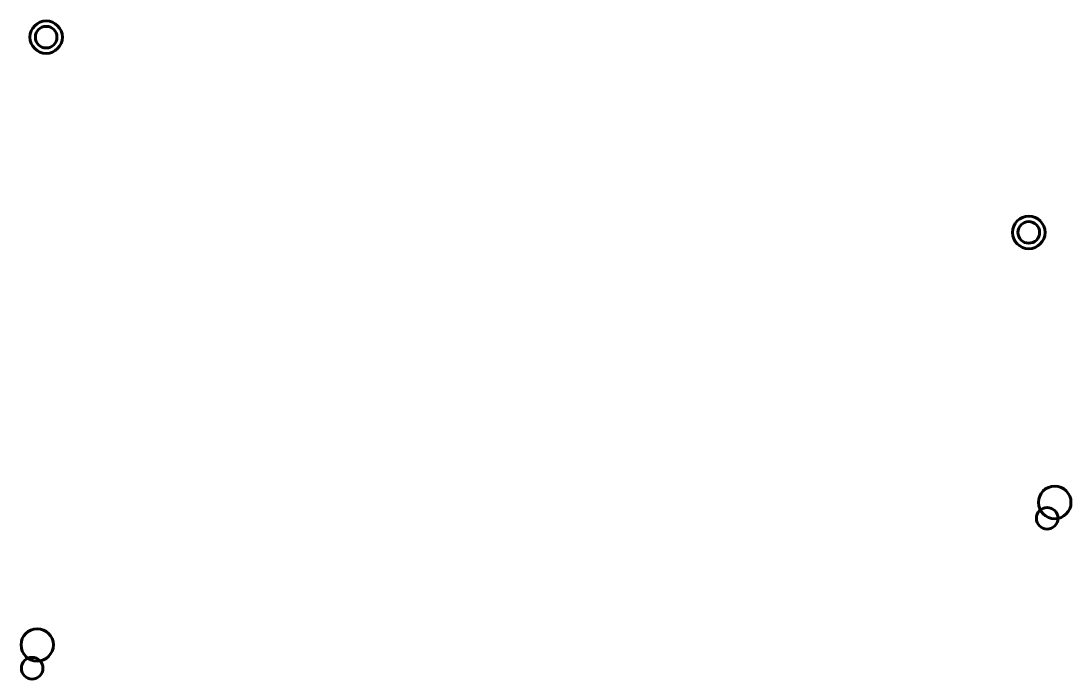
# Model space of a CAD drawing. Header units: millimetres. Extents: x -2.3 to 94.9, y -59.5 to 1.5.
import ezdxf

# ---------------------------------------------------------------- set-up
doc = ezdxf.new("R2010")
doc.units = ezdxf.units.MM
doc.linetypes.add('K5LT_BASIC', pattern=[0])

msp = doc.modelspace()

# ---------------------------------------------------------------- linework, layer by layer
at = {"color": 150, "linetype": 'K5LT_BASIC', "lineweight": 60, "true_color": 0x0080ff}
for centre, radius in [((0, 0), 1.5), ((0, 0), 1), ((91, -18.101), 1.507), ((91, -18.1), 1), ((93.403, -43.13), 1.507), ((92.7, -44.6), 1), ((-0.831, -56.339), 1.5), ((-1.3, -58.5), 1)]:
    msp.add_circle(centre, radius, dxfattribs=at)

doc.saveas('drawing.dxf')
